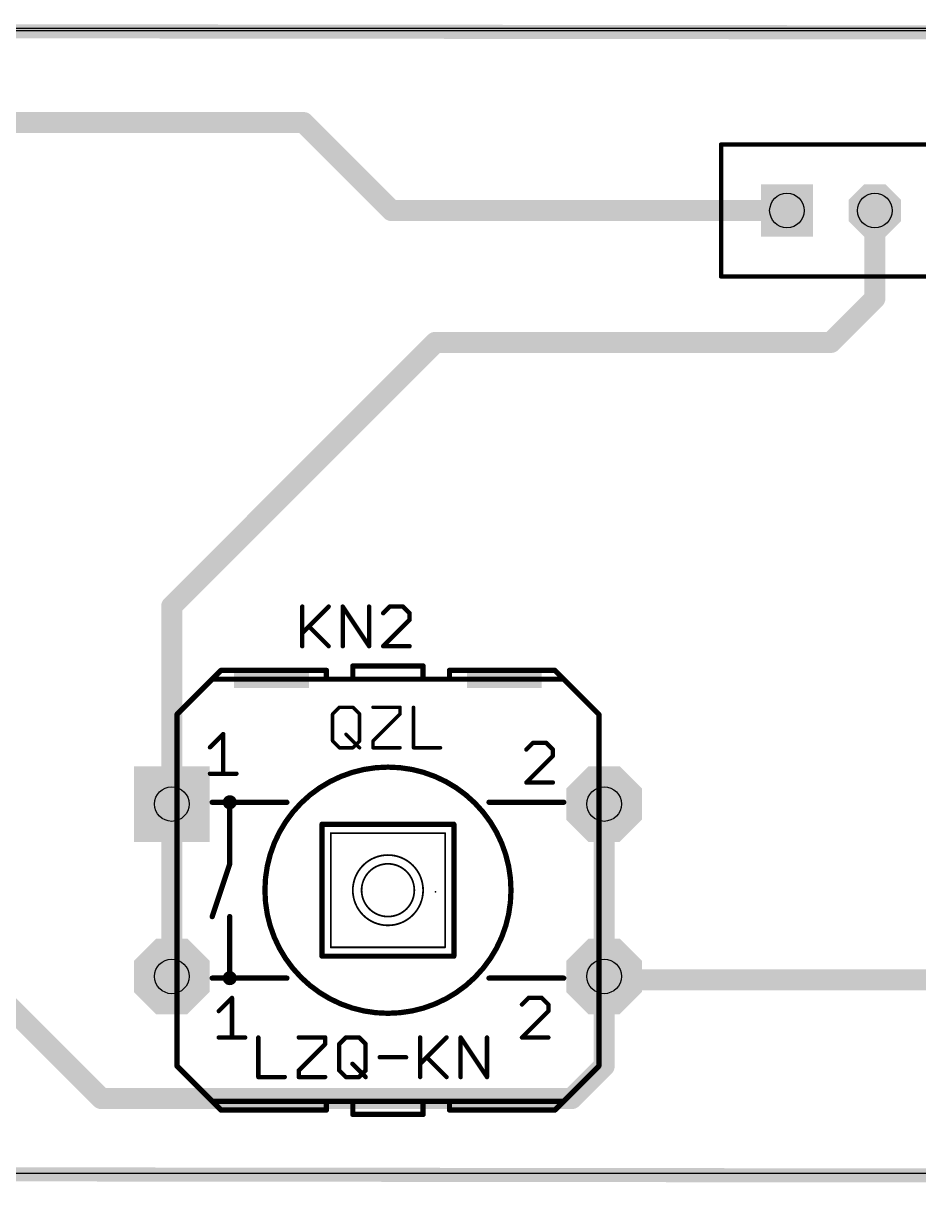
# Model space of a CAD drawing. Extents: x -1 to 109, y -1 to 34.
# Drawn here: x 25.17 to 51.05, y -0.33 to 33.23 of the extents above; entities that cross this region are included whole.
import ezdxf

# ---------------------------------------------------------------- set-up
doc = ezdxf.new("R2010")
doc.units = 0
for name, color, linetype in [('1', 22, 'CONTINUOUS'), ('16', 175, 'CONTINUOUS'), ('17', 82, 'CONTINUOUS'), ('19', 53, 'CONTINUOUS'), ('20', 7, 'CONTINUOUS'), ('21', 253, 'CONTINUOUS'), ('23', 7, 'CONTINUOUS'), ('25', 253, 'CONTINUOUS'), ('27', 253, 'CONTINUOUS'), ('44', 253, 'CONTINUOUS'), ('51', 253, 'CONTINUOUS')]:
    doc.layers.add(name, color=color, linetype=linetype)

# ---------------------------------------------------------------- blocks, each defined once
blk = doc.blocks.new('RECT')
blk.add_solid([(-0.5, -0.5), (0.5, -0.5), (-0.5, 0.5), (0.5, 0.5)])
blk = doc.blocks.new('SQUAREP')
blk.add_solid([(-0.5, -0.5), (0.5, -0.5), (-0.5, 0.5), (0.5, 0.5)])
blk = doc.blocks.new('OCTAGONP')
at = {"const_width": 0.5}
blk.add_lwpolyline([(-0.25, -0.1036), (-0.25, 0.1036), (-0.1036, 0.25), (0.1036, 0.25), (0.25, 0.1036), (0.25, -0.1036), (0.1036, -0.25), (-0.1036, -0.25), (-0.25, -0.1036), (-0.25, 0.1036)], dxfattribs=at)

msp = doc.modelspace()

# ---------------------------------------------------------------- linework, layer by layer
at = {"layer": '1', "const_width": 0.4064}
for points in [[(107.951, 32.895), (-0.507, 33.022)], [(-0.507, 0.002), (107.951, -0.125)]]:
    msp.add_lwpolyline(points, dxfattribs=at)
at = {"layer": '16', "const_width": 0.6096}
for points in [[(16.765, 30.355), (33.275, 30.355)], [(33.275, 30.355), (35.815, 27.815)], [(35.815, 27.815), (47.245, 27.815)], [(49.785, 25.275), (49.785, 27.815)], [(48.515, 24.005), (49.785, 25.275)], [(29.465, 16.385), (37.085, 24.005)], [(37.085, 24.005), (48.515, 24.005)], [(29.465, 10.67), (29.465, 16.385)], [(29.465, 5.6916), (29.465, 10.67)], [(41.9618, 7.876), (41.9618, 10.67)], [(41.9618, 7.876), (41.9618, 5.6916)], [(41.9618, 7.876), (41.9618, 5.7932)], [(41.9618, 3.1008), (41.9618, 7.876)], [(41.9618, 5.7932), (42.165, 5.59)], [(27.433, 2.161), (23.877, 5.717)], [(42.165, 5.59), (54.865, 5.59)], [(41.022, 2.161), (41.9618, 3.1008)], [(27.433, 2.161), (41.022, 2.161)]]:
    msp.add_lwpolyline(points, dxfattribs=at)
at = {"layer": '16', "const_width": 0.3048}
for points in [[(33.3828, 30.4628, 1), (33.1672, 30.2472)], [(33.275, 30.2026, 1), (33.275, 30.5074)], [(35.815, 27.9674, 1), (35.815, 27.6626)], [(35.7072, 27.7072, 1), (35.9228, 27.9228)], [(47.245, 27.6626, 1), (47.245, 27.9674)], [(49.9374, 27.815, 1), (49.6326, 27.815)], [(49.8928, 25.1672, 1), (49.6772, 25.3828)], [(49.6326, 25.275, 1), (49.9374, 25.275)], [(37.085, 24.1574, 1), (37.085, 23.8526)], [(37.1928, 23.8972, 1), (36.9772, 24.1128)], [(48.4072, 24.1128, 1), (48.6228, 23.8972)], [(48.515, 23.8526, 1), (48.515, 24.1574)], [(29.3572, 16.4928, 1), (29.5728, 16.2772)], [(29.6174, 16.385, 1), (29.3126, 16.385)], [(29.6174, 10.67, 1), (29.3126, 10.67)], [(29.3126, 10.67, 1), (29.6174, 10.67)], [(42.1142, 10.67, 1), (41.8094, 10.67)], [(42.1142, 7.876, 1), (41.8094, 7.876)], [(42.1142, 7.876, 1), (41.8094, 7.876)], [(42.1142, 7.876, 1), (41.8094, 7.876)], [(41.8094, 7.876, 1), (42.1142, 7.876)], [(42.0696, 5.901, 1), (41.854, 5.6854)], [(29.3126, 5.6916, 1), (29.6174, 5.6916)], [(41.8094, 5.7932, 1), (42.1142, 5.7932)], [(41.8094, 5.6916, 1), (42.1142, 5.6916)], [(42.165, 5.7424, 1), (42.165, 5.4376)], [(42.0572, 5.4822, 1), (42.2728, 5.6978)], [(42.0696, 2.993, 1), (41.854, 3.2086)], [(41.8094, 3.1008, 1), (42.1142, 3.1008)], [(27.433, 2.3134, 1), (27.433, 2.0086)], [(27.3252, 2.0532, 1), (27.5408, 2.2688)], [(40.9142, 2.2688, 1), (41.1298, 2.0532)], [(41.022, 2.0086, 1), (41.022, 2.3134)]]:
    msp.add_lwpolyline(points, format="xyb", dxfattribs=at)
at = {"layer": '19'}
msp.add_line((0, 33.02), (107.95, 33.02), dxfattribs=at)
at = {"layer": '20'}
for p, q in [((107.931, 33.073), (0.001, 33.073)), ((0.001, 0.002), (107.8929, 0.0121))]:
    msp.add_line(p, q, dxfattribs=at)
at = {"layer": '21'}
for points, const_width in [([(45.34, 29.72), (45.34, 25.91)], 0.127), ([(61.85, 29.72), (45.34, 29.72)], 0.127), ([(45.34, 25.91), (61.85, 25.91)], 0.127), ([(30.6334, 14.2768), (30.8874, 14.5308)], 0.1524), ([(33.9354, 14.5308), (30.8874, 14.5308)], 0.1524), ([(33.9354, 14.5308), (33.9354, 14.2768)], 0.1524), ([(34.6974, 14.2768), (34.6974, 14.6578)], 0.1524), ([(34.6974, 14.6578), (36.7294, 14.6578)], 0.1524), ([(36.7294, 14.6578), (36.7294, 14.2768)], 0.1524), ([(40.5394, 14.5308), (37.4914, 14.5308)], 0.1524), ([(37.4914, 14.5308), (37.4914, 14.2768)], 0.1524), ([(40.7934, 14.2768), (40.5394, 14.5308)], 0.1524), ([(30.6334, 14.2768), (29.6174, 13.2608)], 0.1524), ([(30.6334, 14.2768), (33.9354, 14.2768)], 0.1524), ([(33.9354, 14.2768), (34.6974, 14.2768)], 0.1524), ([(34.6974, 14.2768), (36.7294, 14.2768)], 0.1524), ([(37.4914, 14.2768), (36.7294, 14.2768)], 0.1524), ([(40.7934, 14.2768), (37.4914, 14.2768)], 0.1524), ([(41.8094, 13.2608), (40.7934, 14.2768)], 0.1524), ([(34.1132, 13.27), (34.308, 13.4649)], 0.1016), ([(34.308, 13.4649), (34.6978, 13.4649)], 0.1016), ([(34.6978, 13.4649), (34.8927, 13.27)], 0.1016), ([(35.2825, 13.4649), (36.062, 13.4649)], 0.1016), ([(36.062, 13.4649), (36.062, 13.27)], 0.1016), ([(36.4518, 13.4649), (36.4518, 12.2956)], 0.1016), ([(29.6174, 13.2608), (29.6174, 11.9908)], 0.1524), ([(34.1132, 12.4904), (34.1132, 13.27)], 0.1016), ([(34.8927, 13.27), (34.8927, 12.4904)], 0.1016), ([(36.062, 13.27), (35.2825, 12.4904)], 0.1016), ([(41.8094, 13.2608), (41.8094, 11.9908)], 0.1524), ([(30.5699, 12.3089), (30.9512, 12.6902)], 0.127), ([(30.9512, 12.6902), (30.9512, 11.5463)], 0.127), ([(34.308, 12.2956), (34.1132, 12.4904)], 0.1016), ([(34.5029, 12.6853), (34.8927, 12.2956)], 0.1016), ([(34.8927, 12.4904), (34.6978, 12.2956)], 0.1016), ([(35.2825, 12.4904), (35.2825, 12.2956)], 0.1016), ([(39.9045, 12.4362), (39.7139, 12.2456)], 0.127), ([(40.2858, 12.4362), (39.9045, 12.4362)], 0.127), ([(40.4765, 12.2456), (40.2858, 12.4362)], 0.127), ([(34.6978, 12.2956), (34.308, 12.2956)], 0.1016), ([(35.2825, 12.2956), (36.062, 12.2956)], 0.1016), ([(36.4518, 12.2956), (37.2313, 12.2956)], 0.1016), ([(39.7139, 11.2923), (40.4765, 12.0549)], 0.127), ([(40.4765, 12.0549), (40.4765, 12.2456)], 0.127), ([(30.5699, 11.5463), (31.3325, 11.5463)], 0.127), ([(40.4765, 11.2923), (39.7139, 11.2923)], 0.127), ([(33.8084, 10.0858), (37.6184, 10.0858)], 0.1524), ([(33.8084, 10.0858), (33.8084, 6.2758)], 0.1524), ([(37.6184, 6.2758), (37.6184, 10.0858)], 0.1524), ([(34.0624, 9.8318), (37.3644, 9.8318)], 0.0508), ([(34.0624, 9.8318), (34.0624, 6.5298)], 0.0508), ([(37.3644, 6.5298), (37.3644, 9.8318)], 0.0508), ([(29.6174, 9.3238), (29.6174, 7.0378)], 0.1524), ([(41.8094, 9.3238), (41.8094, 7.0378)], 0.1524), ([(37.3644, 6.5298), (34.0624, 6.5298)], 0.0508), ([(37.6184, 6.2758), (33.8084, 6.2758)], 0.1524), ([(30.8239, 4.6889), (31.2052, 5.0702)], 0.127), ([(31.2052, 5.0702), (31.2052, 3.9263)], 0.127), ([(39.7775, 5.0702), (39.5869, 4.8796)], 0.127), ([(40.1588, 5.0702), (39.7775, 5.0702)], 0.127), ([(40.3495, 4.8796), (40.1588, 5.0702)], 0.127), ([(39.5869, 3.9263), (40.3495, 4.6889)], 0.127), ([(40.3495, 4.6889), (40.3495, 4.8796)], 0.127), ([(29.6174, 4.3708), (29.6174, 3.1008)], 0.1524), ([(41.8094, 3.1008), (41.8094, 4.3708)], 0.1524), ([(30.8239, 3.9263), (31.5865, 3.9263)], 0.127), ([(40.3495, 3.9263), (39.5869, 3.9263)], 0.127), ([(29.6174, 3.1008), (30.6334, 2.0848)], 0.1524), ([(40.7934, 2.0848), (41.8094, 3.1008)], 0.1524), ([(30.6334, 2.0848), (33.9354, 2.0848)], 0.1524), ([(30.8874, 1.8308), (30.6334, 2.0848)], 0.1524), ([(33.9354, 2.0848), (33.9354, 1.8308)], 0.1524), ([(33.9354, 2.0848), (34.6974, 2.0848)], 0.1524), ([(34.6974, 1.7038), (34.6974, 2.0848)], 0.1524), ([(34.6974, 2.0848), (36.7294, 2.0848)], 0.1524), ([(36.7294, 2.0848), (36.7294, 1.7038)], 0.1524), ([(36.7294, 2.0848), (37.4914, 2.0848)], 0.1524), ([(37.4914, 2.0848), (37.4914, 1.8308)], 0.1524), ([(37.4914, 2.0848), (40.7934, 2.0848)], 0.1524), ([(40.7934, 2.0848), (40.5394, 1.8308)], 0.1524), ([(33.9354, 1.8308), (30.8874, 1.8308)], 0.1524), ([(34.6974, 1.7038), (36.7294, 1.7038)], 0.1524), ([(40.5394, 1.8308), (37.4914, 1.8308)], 0.1524)]:
    msp.add_lwpolyline(points, dxfattribs=dict(at, const_width=const_width))
for points, const_width in [([(45.34, 29.7518, 1), (45.34, 29.6883)], 0.0635), ([(45.3718, 29.72, 1), (45.3083, 29.72)], 0.0635), ([(45.34, 25.9417, 1), (45.34, 25.8783)], 0.0635), ([(45.3083, 25.91, 1), (45.3718, 25.91)], 0.0635), ([(30.8874, 14.5689, 1), (30.8874, 14.4927)], 0.0762), ([(30.9143, 14.5039, 1), (30.8605, 14.5577)], 0.0762), ([(33.9735, 14.5308, 1), (33.8973, 14.5308)], 0.0762), ([(33.9354, 14.4927, 1), (33.9354, 14.5689)], 0.0762), ([(34.7355, 14.6578, 1), (34.6593, 14.6578)], 0.0762), ([(34.6974, 14.6959, 1), (34.6974, 14.6197)], 0.0762), ([(36.7675, 14.6578, 1), (36.6913, 14.6578)], 0.0762), ([(36.7294, 14.6197, 1), (36.7294, 14.6959)], 0.0762), ([(37.4914, 14.5689, 1), (37.4914, 14.4927)], 0.0762), ([(37.5295, 14.5308, 1), (37.4533, 14.5308)], 0.0762), ([(40.5663, 14.5577, 1), (40.5125, 14.5039)], 0.0762), ([(40.5394, 14.4927, 1), (40.5394, 14.5689)], 0.0762), ([(30.6334, 14.3149, 1), (30.6334, 14.2387)], 0.0762), ([(30.6065, 14.3037, 1), (30.6603, 14.2499)], 0.0762), ([(30.6603, 14.2499, 1), (30.6065, 14.3037)], 0.0762), ([(33.9354, 14.3149, 1), (33.9354, 14.2387)], 0.0762), ([(33.8973, 14.2768, 1), (33.9735, 14.2768)], 0.0762), ([(33.9354, 14.2387, 1), (33.9354, 14.3149)], 0.0762), ([(34.6974, 14.3149, 1), (34.6974, 14.2387)], 0.0762), ([(34.6593, 14.2768, 1), (34.7355, 14.2768)], 0.0762), ([(34.6974, 14.2387, 1), (34.6974, 14.3149)], 0.0762), ([(36.7294, 14.3149, 1), (36.7294, 14.2387)], 0.0762), ([(36.6913, 14.2768, 1), (36.7675, 14.2768)], 0.0762), ([(36.7294, 14.2387, 1), (36.7294, 14.3149)], 0.0762), ([(37.4914, 14.3149, 1), (37.4914, 14.2387)], 0.0762), ([(37.4533, 14.2768, 1), (37.5295, 14.2768)], 0.0762), ([(37.4914, 14.2387, 1), (37.4914, 14.3149)], 0.0762), ([(40.8203, 14.3037, 1), (40.7665, 14.2499)], 0.0762), ([(40.7665, 14.2499, 1), (40.8203, 14.3037)], 0.0762), ([(40.7934, 14.2387, 1), (40.7934, 14.3149)], 0.0762), ([(34.308, 13.4903, 1), (34.308, 13.4395)], 0.0508), ([(34.326, 13.4469, 1), (34.29, 13.4829)], 0.0508), ([(34.7158, 13.4829, 1), (34.6798, 13.4469)], 0.0508), ([(34.6978, 13.4395, 1), (34.6978, 13.4903)], 0.0508), ([(35.2825, 13.4903, 1), (35.2825, 13.4395)], 0.0508), ([(36.0874, 13.4649, 1), (36.0366, 13.4649)], 0.0508), ([(36.062, 13.4395, 1), (36.062, 13.4903)], 0.0508), ([(36.4772, 13.4649, 1), (36.4264, 13.4649)], 0.0508), ([(29.6555, 13.2608, 1), (29.5793, 13.2608)], 0.0762), ([(29.5905, 13.2877, 1), (29.6443, 13.2339)], 0.0762), ([(34.0952, 13.288, 1), (34.1312, 13.252)], 0.0508), ([(34.1386, 13.27, 1), (34.0878, 13.27)], 0.0508), ([(34.9181, 13.27, 1), (34.8673, 13.27)], 0.0508), ([(34.8747, 13.252, 1), (34.9107, 13.288)], 0.0508), ([(36.0366, 13.27, 1), (36.0874, 13.27)], 0.0508), ([(36.08, 13.252, 1), (36.044, 13.288)], 0.0508), ([(41.8475, 13.2608, 1), (41.7713, 13.2608)], 0.0762), ([(41.7825, 13.2339, 1), (41.8363, 13.2877)], 0.0762), ([(30.9829, 12.6902, 1), (30.9195, 12.6902)], 0.0635), ([(30.9737, 12.6677, 1), (30.9287, 12.7127)], 0.0635), ([(34.1312, 12.5084, 1), (34.0952, 12.4724)], 0.0508), ([(34.0878, 12.4904, 1), (34.1386, 12.4904)], 0.0508), ([(34.5209, 12.7033, 1), (34.4849, 12.6673)], 0.0508), ([(34.8673, 12.4904, 1), (34.9181, 12.4904)], 0.0508), ([(34.9107, 12.4724, 1), (34.8747, 12.5084)], 0.0508), ([(35.2645, 12.5084, 1), (35.3005, 12.4724)], 0.0508), ([(35.3079, 12.4904, 1), (35.2571, 12.4904)], 0.0508), ([(39.9045, 12.468, 1), (39.9045, 12.4045)], 0.0635), ([(39.927, 12.4137, 1), (39.882, 12.4587)], 0.0635), ([(40.3082, 12.4587, 1), (40.2634, 12.4137)], 0.0635), ([(40.2858, 12.4045, 1), (40.2858, 12.468)], 0.0635), ([(30.5474, 12.3314, 1), (30.5924, 12.2864)], 0.0635), ([(34.308, 12.321, 1), (34.308, 12.2702)], 0.0508), ([(34.29, 12.2776, 1), (34.326, 12.3136)], 0.0508), ([(34.6798, 12.3136, 1), (34.7158, 12.2776)], 0.0508), ([(34.6978, 12.2702, 1), (34.6978, 12.321)], 0.0508), ([(34.8747, 12.2776, 1), (34.9107, 12.3136)], 0.0508), ([(35.2825, 12.321, 1), (35.2825, 12.2702)], 0.0508), ([(35.2571, 12.2956, 1), (35.3079, 12.2956)], 0.0508), ([(36.062, 12.2702, 1), (36.062, 12.321)], 0.0508), ([(36.4518, 12.321, 1), (36.4518, 12.2702)], 0.0508), ([(36.4264, 12.2956, 1), (36.4772, 12.2956)], 0.0508), ([(37.2313, 12.2702, 1), (37.2313, 12.321)], 0.0508), ([(39.6914, 12.2681, 1), (39.7364, 12.2231)], 0.0635), ([(40.5083, 12.2456, 1), (40.4447, 12.2456)], 0.0635), ([(40.4447, 12.0549, 1), (40.5083, 12.0549)], 0.0635), ([(40.499, 12.0324, 1), (40.454, 12.0774)], 0.0635), ([(40.4541, 12.2231, 1), (40.4989, 12.2681)], 0.0635), ([(29.5793, 11.9908, 1), (29.6555, 11.9908)], 0.0762), ([(35.7134, 4.6248, 1), (35.7134, 11.7368, 1), (35.7134, 4.6248)], 0.1524), ([(41.7713, 11.9908, 1), (41.8475, 11.9908)], 0.0762), ([(30.5699, 11.5781, 1), (30.5699, 11.5145)], 0.0635), ([(30.9195, 11.5463, 1), (30.9829, 11.5463)], 0.0635), ([(31.3325, 11.5145, 1), (31.3325, 11.5781)], 0.0635), ([(39.6914, 11.3148, 1), (39.7364, 11.2698)], 0.0635), ([(39.7139, 11.3241, 1), (39.7139, 11.2606)], 0.0635), ([(40.4765, 11.2606, 1), (40.4765, 11.3241)], 0.0635), ([(33.8084, 10.1239, 1), (33.8084, 10.0477)], 0.0762), ([(33.8465, 10.0858, 1), (33.7703, 10.0858)], 0.0762), ([(37.6565, 10.0858, 1), (37.5803, 10.0858)], 0.0762), ([(37.6184, 10.0477, 1), (37.6184, 10.1239)], 0.0762), ([(34.0624, 9.8445, 1), (34.0624, 9.8191)], 0.0254), ([(34.0751, 9.8318, 1), (34.0497, 9.8318)], 0.0254), ([(37.3771, 9.8318, 1), (37.3517, 9.8318)], 0.0254), ([(37.3644, 9.8191, 1), (37.3644, 9.8445)], 0.0254), ([(29.6555, 9.3238, 1), (29.5793, 9.3238)], 0.0762), ([(41.8475, 9.3238, 1), (41.7713, 9.3238)], 0.0762), ([(35.7134, 7.1648, 1), (35.7134, 9.1968, 1), (35.7134, 7.1648)], 0.0508), ([(35.7134, 7.4188, 1), (35.7134, 8.9428, 1), (35.7134, 7.4188)], 0.0508), ([(29.5793, 7.0378, 1), (29.6555, 7.0378)], 0.0762), ([(41.7713, 7.0378, 1), (41.8475, 7.0378)], 0.0762), ([(34.0624, 6.5425, 1), (34.0624, 6.5171)], 0.0254), ([(34.0497, 6.5298, 1), (34.0751, 6.5298)], 0.0254), ([(37.3517, 6.5298, 1), (37.3771, 6.5298)], 0.0254), ([(37.3644, 6.5171, 1), (37.3644, 6.5425)], 0.0254), ([(33.8084, 6.3139, 1), (33.8084, 6.2377)], 0.0762), ([(33.7703, 6.2758, 1), (33.8465, 6.2758)], 0.0762), ([(37.5803, 6.2758, 1), (37.6565, 6.2758)], 0.0762), ([(37.6184, 6.2377, 1), (37.6184, 6.3139)], 0.0762), ([(31.237, 5.0702, 1), (31.1735, 5.0702)], 0.0635), ([(31.2277, 5.0477, 1), (31.1827, 5.0927)], 0.0635), ([(39.7775, 5.1019, 1), (39.7775, 5.0385)], 0.0635), ([(39.8, 5.0477, 1), (39.755, 5.0927)], 0.0635), ([(40.1812, 5.0927, 1), (40.1364, 5.0477)], 0.0635), ([(40.1588, 5.0385, 1), (40.1588, 5.1019)], 0.0635), ([(30.8014, 4.7114, 1), (30.8464, 4.6664)], 0.0635), ([(39.5644, 4.9021, 1), (39.6094, 4.8571)], 0.0635), ([(40.3813, 4.8796, 1), (40.3177, 4.8796)], 0.0635), ([(40.3177, 4.6889, 1), (40.3813, 4.6889)], 0.0635), ([(40.372, 4.6664, 1), (40.327, 4.7114)], 0.0635), ([(40.3271, 4.8571, 1), (40.3719, 4.9021)], 0.0635), ([(29.6555, 4.3708, 1), (29.5793, 4.3708)], 0.0762), ([(41.8475, 4.3708, 1), (41.7713, 4.3708)], 0.0762), ([(30.8239, 3.9581, 1), (30.8239, 3.8946)], 0.0635), ([(31.1735, 3.9263, 1), (31.237, 3.9263)], 0.0635), ([(31.5865, 3.8946, 1), (31.5865, 3.9581)], 0.0635), ([(39.5644, 3.9488, 1), (39.6094, 3.9038)], 0.0635), ([(39.5869, 3.9581, 1), (39.5869, 3.8946)], 0.0635), ([(40.3495, 3.8946, 1), (40.3495, 3.9581)], 0.0635), ([(29.5793, 3.1008, 1), (29.6555, 3.1008)], 0.0762), ([(29.6443, 3.1277, 1), (29.5905, 3.0739)], 0.0762), ([(41.7713, 3.1008, 1), (41.8475, 3.1008)], 0.0762), ([(41.8363, 3.0739, 1), (41.7825, 3.1277)], 0.0762), ([(30.6334, 2.1229, 1), (30.6334, 2.0467)], 0.0762), ([(30.6603, 2.1117, 1), (30.6065, 2.0579)], 0.0762), ([(30.6065, 2.0579, 1), (30.6603, 2.1117)], 0.0762), ([(33.9735, 2.0848, 1), (33.8973, 2.0848)], 0.0762), ([(33.9354, 2.1229, 1), (33.9354, 2.0467)], 0.0762), ([(33.9354, 2.0467, 1), (33.9354, 2.1229)], 0.0762), ([(34.7355, 2.0848, 1), (34.6593, 2.0848)], 0.0762), ([(34.6974, 2.1229, 1), (34.6974, 2.0467)], 0.0762), ([(34.6974, 2.0467, 1), (34.6974, 2.1229)], 0.0762), ([(36.7675, 2.0848, 1), (36.6913, 2.0848)], 0.0762), ([(36.7294, 2.1229, 1), (36.7294, 2.0467)], 0.0762), ([(36.7294, 2.0467, 1), (36.7294, 2.1229)], 0.0762), ([(37.5295, 2.0848, 1), (37.4533, 2.0848)], 0.0762), ([(37.4914, 2.1229, 1), (37.4914, 2.0467)], 0.0762), ([(37.4914, 2.0467, 1), (37.4914, 2.1229)], 0.0762), ([(40.7665, 2.1117, 1), (40.8203, 2.0579)], 0.0762), ([(40.8203, 2.0579, 1), (40.7665, 2.1117)], 0.0762), ([(40.7934, 2.0467, 1), (40.7934, 2.1229)], 0.0762), ([(30.8874, 1.8689, 1), (30.8874, 1.7927)], 0.0762), ([(30.8605, 1.8039, 1), (30.9143, 1.8577)], 0.0762), ([(33.8973, 1.8308, 1), (33.9735, 1.8308)], 0.0762), ([(33.9354, 1.7927, 1), (33.9354, 1.8689)], 0.0762), ([(34.6974, 1.7419, 1), (34.6974, 1.6657)], 0.0762), ([(34.6593, 1.7038, 1), (34.7355, 1.7038)], 0.0762), ([(36.6913, 1.7038, 1), (36.7675, 1.7038)], 0.0762), ([(36.7294, 1.6657, 1), (36.7294, 1.7419)], 0.0762), ([(37.4914, 1.8689, 1), (37.4914, 1.7927)], 0.0762), ([(37.4533, 1.8308, 1), (37.5295, 1.8308)], 0.0762), ([(40.5125, 1.8577, 1), (40.5663, 1.8039)], 0.0762), ([(40.5394, 1.7927, 1), (40.5394, 1.8689)], 0.0762)]:
    msp.add_lwpolyline(points, format="xyb", dxfattribs=dict(at, const_width=const_width))
at = {"layer": '23'}
msp.add_point((37.085, 8.13), dxfattribs=at)
at = {"layer": '25', "const_width": 0.0635}
for points in [[(33.2687, 16.3732, 1), (33.2051, 16.3732)], [(34.022, 16.3507, 1), (33.977, 16.3957)], [(34.438, 16.3732, 1), (34.3744, 16.3732)], [(34.4326, 16.3908, 1), (34.3798, 16.3556)], [(35.2006, 16.3732, 1), (35.1371, 16.3732)], [(35.553, 16.2051, 1), (35.598, 16.1601)], [(35.7661, 16.4049, 1), (35.7661, 16.3415)], [(35.7886, 16.3507, 1), (35.7436, 16.3957)], [(36.1698, 16.3957, 1), (36.125, 16.3507)], [(36.1474, 16.3415, 1), (36.1474, 16.4049)], [(36.3699, 16.1826, 1), (36.3064, 16.1826)], [(36.3157, 16.1601, 1), (36.3605, 16.2051)], [(33.4499, 15.8237, 1), (33.4051, 15.7787)], [(36.3064, 15.9919, 1), (36.3699, 15.9919)], [(36.3606, 15.9694, 1), (36.3156, 16.0144)], [(33.2144, 15.6331, 1), (33.2594, 15.5881)], [(33.2051, 15.2293, 1), (33.2687, 15.2293)], [(33.9771, 15.2068, 1), (34.0219, 15.2518)], [(34.3744, 15.2293, 1), (34.438, 15.2293)], [(35.1371, 15.2293, 1), (35.2006, 15.2293)], [(35.1424, 15.2117, 1), (35.1952, 15.2469)], [(35.5755, 15.2611, 1), (35.5755, 15.1975)], [(35.553, 15.2518, 1), (35.598, 15.2068)], [(36.3381, 15.1975, 1), (36.3381, 15.2611)]]:
    msp.add_lwpolyline(points, format="xyb", dxfattribs=at)
at = {"layer": '25', "const_width": 0.127}
for points in [[(33.2369, 16.3732), (33.2369, 15.2293)], [(33.2369, 15.6106), (33.9995, 16.3732)], [(34.4062, 15.2293), (34.4062, 16.3732)], [(34.4062, 16.3732), (35.1688, 15.2293)], [(35.1688, 15.2293), (35.1688, 16.3732)], [(35.7661, 16.3732), (35.5755, 16.1826)], [(36.1474, 16.3732), (35.7661, 16.3732)], [(36.3381, 16.1826), (36.1474, 16.3732)], [(36.3381, 15.9919), (36.3381, 16.1826)], [(33.4275, 15.8012), (33.9995, 15.2293)], [(35.5755, 15.2293), (36.3381, 15.9919)], [(36.3381, 15.2293), (35.5755, 15.2293)]]:
    msp.add_lwpolyline(points, dxfattribs=at)
at = {"layer": '27', "const_width": 0.127}
for points in [[(31.9669, 3.9272), (31.9669, 2.7833)], [(33.1362, 3.9272), (33.8988, 3.9272)], [(33.8988, 3.7366), (33.1362, 2.9739)], [(33.8988, 3.9272), (33.8988, 3.7366)], [(34.3055, 3.7366), (34.4961, 3.9272)], [(34.3055, 2.9739), (34.3055, 3.7366)], [(34.4961, 3.9272), (34.8774, 3.9272)], [(34.8774, 3.9272), (35.0681, 3.7366)], [(35.0681, 3.7366), (35.0681, 2.9739)], [(36.6441, 3.9272), (36.6441, 2.7833)], [(36.6441, 3.1646), (37.4067, 3.9272)], [(37.8134, 2.7833), (37.8134, 3.9272)], [(37.8134, 3.9272), (38.576, 2.7833)], [(38.576, 2.7833), (38.576, 3.9272)], [(35.4748, 3.3552), (36.2374, 3.3552)], [(36.8347, 3.3552), (37.4067, 2.7833)], [(33.1362, 2.9739), (33.1362, 2.7833)], [(34.4961, 2.7833), (34.3055, 2.9739)], [(34.6868, 3.1646), (35.0681, 2.7833)], [(35.0681, 2.9739), (34.8774, 2.7833)], [(31.9669, 2.7833), (32.7295, 2.7833)], [(33.1362, 2.7833), (33.8988, 2.7833)], [(34.8774, 2.7833), (34.4961, 2.7833)]]:
    msp.add_lwpolyline(points, dxfattribs=at)
at = {"layer": '27', "const_width": 0.0635}
for points in [[(31.9987, 3.9272, 1), (31.9352, 3.9272)], [(33.1362, 3.959, 1), (33.1362, 3.8954)], [(33.9306, 3.9272, 1), (33.867, 3.9272)], [(33.867, 3.7366, 1), (33.9306, 3.7366)], [(33.9213, 3.7142, 1), (33.8763, 3.759)], [(33.8988, 3.8954, 1), (33.8988, 3.959)], [(34.3373, 3.7366, 1), (34.2737, 3.7366)], [(34.283, 3.7591, 1), (34.328, 3.7141)], [(34.4961, 3.959, 1), (34.4961, 3.8954)], [(34.5186, 3.9047, 1), (34.4736, 3.9497)], [(34.8998, 3.9497, 1), (34.855, 3.9047)], [(34.8774, 3.8954, 1), (34.8774, 3.959)], [(35.0999, 3.7366, 1), (35.0363, 3.7366)], [(35.0457, 3.7141, 1), (35.0905, 3.7591)], [(36.6759, 3.9272, 1), (36.6123, 3.9272)], [(37.4292, 3.9047, 1), (37.3842, 3.9497)], [(37.8452, 3.9272, 1), (37.7816, 3.9272)], [(37.8398, 3.9448, 1), (37.787, 3.9096)], [(38.6078, 3.9272, 1), (38.5442, 3.9272)], [(35.4748, 3.387, 1), (35.4748, 3.3234)], [(36.2374, 3.3234, 1), (36.2374, 3.387)], [(36.8571, 3.3777, 1), (36.8123, 3.3327)], [(33.168, 2.9739, 1), (33.1044, 2.9739)], [(33.1137, 2.9963, 1), (33.1587, 2.9515)], [(34.328, 2.9964, 1), (34.283, 2.9514)], [(34.7093, 3.1871, 1), (34.6643, 3.1421)], [(35.0905, 2.9514, 1), (35.0457, 2.9964)], [(36.6216, 3.1871, 1), (36.6666, 3.1421)], [(31.9669, 2.8151, 1), (31.9669, 2.7515)], [(31.9352, 2.7833, 1), (31.9987, 2.7833)], [(32.7295, 2.7515, 1), (32.7295, 2.8151)], [(33.1044, 2.7833, 1), (33.168, 2.7833)], [(33.1362, 2.8151, 1), (33.1362, 2.7515)], [(33.8988, 2.7515, 1), (33.8988, 2.8151)], [(34.2737, 2.9739, 1), (34.3373, 2.9739)], [(34.4961, 2.8151, 1), (34.4961, 2.7515)], [(34.4736, 2.7608, 1), (34.5186, 2.8058)], [(34.855, 2.8058, 1), (34.8998, 2.7608)], [(34.8774, 2.7515, 1), (34.8774, 2.8151)], [(35.0363, 2.9739, 1), (35.0999, 2.9739)], [(35.0456, 2.7608, 1), (35.0906, 2.8058)], [(36.6123, 2.7833, 1), (36.6759, 2.7833)], [(37.3843, 2.7608, 1), (37.4291, 2.8058)], [(37.7816, 2.7833, 1), (37.8452, 2.7833)], [(38.5442, 2.7833, 1), (38.6078, 2.7833)], [(38.5496, 2.7657, 1), (38.6024, 2.8009)]]:
    msp.add_lwpolyline(points, format="xyb", dxfattribs=at)
at = {"layer": '44'}
for centre in [(47.245, 27.815), (49.785, 27.815), (29.465, 10.67), (41.9618, 10.67), (29.465, 5.6916), (41.9618, 5.6916)]:
    msp.add_circle(centre, 0.5, dxfattribs=at)
at = {"layer": '51', "const_width": 0.1524}
for points in [[(29.6174, 9.3238), (29.6174, 11.9908)], [(41.8094, 9.3238), (41.8094, 11.9908)], [(30.6334, 10.7208), (31.1414, 10.7208)], [(31.1414, 10.7208), (31.1414, 8.9428)], [(31.1414, 10.7208), (32.7924, 10.7208)], [(38.6344, 10.7208), (40.7934, 10.7208)], [(31.1414, 8.9428), (30.6334, 7.4188)], [(31.1414, 7.4188), (31.1414, 5.6408)], [(29.6174, 4.3708), (29.6174, 7.0378)], [(41.8094, 4.3708), (41.8094, 7.0378)], [(30.6334, 5.6408), (31.1414, 5.6408)], [(31.1414, 5.6408), (32.7924, 5.6408)], [(38.6344, 5.6408), (40.7934, 5.6408)]]:
    msp.add_lwpolyline(points, dxfattribs=at)
at = {"layer": '51'}
for points, const_width in [([(29.6555, 11.9908, 1), (29.5793, 11.9908)], 0.0762), ([(41.8475, 11.9908, 1), (41.7713, 11.9908)], 0.0762), ([(30.6334, 10.7589, 1), (30.6334, 10.6827)], 0.0762), ([(31.1414, 10.5938, 1), (31.1414, 10.8478, 1), (31.1414, 10.5938)], 0.1524), ([(31.1795, 10.7208, 1), (31.1033, 10.7208)], 0.0762), ([(31.1414, 10.7589, 1), (31.1414, 10.6827)], 0.0762), ([(31.1414, 10.6827, 1), (31.1414, 10.7589)], 0.0762), ([(32.7924, 10.6827, 1), (32.7924, 10.7589)], 0.0762), ([(38.6344, 10.7589, 1), (38.6344, 10.6827)], 0.0762), ([(40.7934, 10.6827, 1), (40.7934, 10.7589)], 0.0762), ([(29.5793, 9.3238, 1), (29.6555, 9.3238)], 0.0762), ([(41.7713, 9.3238, 1), (41.8475, 9.3238)], 0.0762), ([(31.1033, 8.9428, 1), (31.1795, 8.9428)], 0.0762), ([(31.1775, 8.9308, 1), (31.1053, 8.9548)], 0.0762), ([(30.5973, 7.4308, 1), (30.6695, 7.4068)], 0.0762), ([(31.1795, 7.4188, 1), (31.1033, 7.4188)], 0.0762), ([(29.6555, 7.0378, 1), (29.5793, 7.0378)], 0.0762), ([(41.8475, 7.0378, 1), (41.7713, 7.0378)], 0.0762), ([(30.6334, 5.6789, 1), (30.6334, 5.6027)], 0.0762), ([(31.1414, 5.5138, 1), (31.1414, 5.7678, 1), (31.1414, 5.5138)], 0.1524), ([(31.1414, 5.6789, 1), (31.1414, 5.6027)], 0.0762), ([(31.1414, 5.6027, 1), (31.1414, 5.6789)], 0.0762), ([(32.7924, 5.6027, 1), (32.7924, 5.6789)], 0.0762), ([(38.6344, 5.6789, 1), (38.6344, 5.6027)], 0.0762), ([(40.7934, 5.6027, 1), (40.7934, 5.6789)], 0.0762), ([(31.1033, 5.6408, 1), (31.1795, 5.6408)], 0.0762), ([(29.5793, 4.3708, 1), (29.6555, 4.3708)], 0.0762), ([(41.7713, 4.3708, 1), (41.8475, 4.3708)], 0.0762)]:
    msp.add_lwpolyline(points, format="xyb", dxfattribs=dict(at, const_width=const_width))

# ---------------------------------------------------------------- block references
at = {"layer": '17'}
for name, p, xscale, yscale in [('SQUAREP', (47.245, 27.815), 1.508, 1.508), ('SQUAREP', (47.245, 27.815), 1.508, 1.508), ('SQUAREP', (29.465, 10.67), 2.1844, 2.1844), ('SQUAREP', (29.465, 10.67), 2.1844, 2.1844), ('OCTAGONP', (41.9618, 10.67), 2.1844, 2.1844), ('OCTAGONP', (41.9618, 10.67), 2.1844, 2.1844), ('OCTAGONP', (29.465, 5.6916), 2.1844, 2.1844), ('OCTAGONP', (29.465, 5.6916), 2.1844, 2.1844), ('OCTAGONP', (41.9618, 5.6916), 2.1844, 2.1844), ('OCTAGONP', (41.9618, 5.6916), 2.1844, 2.1844)]:
    msp.add_blockref(name, p, dxfattribs=dict(at, xscale=xscale, yscale=yscale))
at = {"layer": '17', "xscale": 1.508, "yscale": 1.508, "rotation": 90}
msp.add_blockref('OCTAGONP', (49.785, 27.815), dxfattribs=at)
msp.add_blockref('OCTAGONP', (49.785, 27.815), dxfattribs=at)
at = {"layer": '21', "xscale": 2.159, "yscale": 0.508}
for p in [(32.3479, 14.2768), (39.0789, 14.2768), (32.3479, 2.0848), (39.0789, 2.0848)]:
    msp.add_blockref('RECT', p, dxfattribs=at)
at = {"layer": '51', "xscale": 0.508, "yscale": 0.889}
for p in [(29.3634, 10.6573), (42.0634, 10.6573), (29.3634, 5.7043), (42.0634, 5.7043)]:
    msp.add_blockref('RECT', p, dxfattribs=at)

doc.saveas('drawing.dxf')
